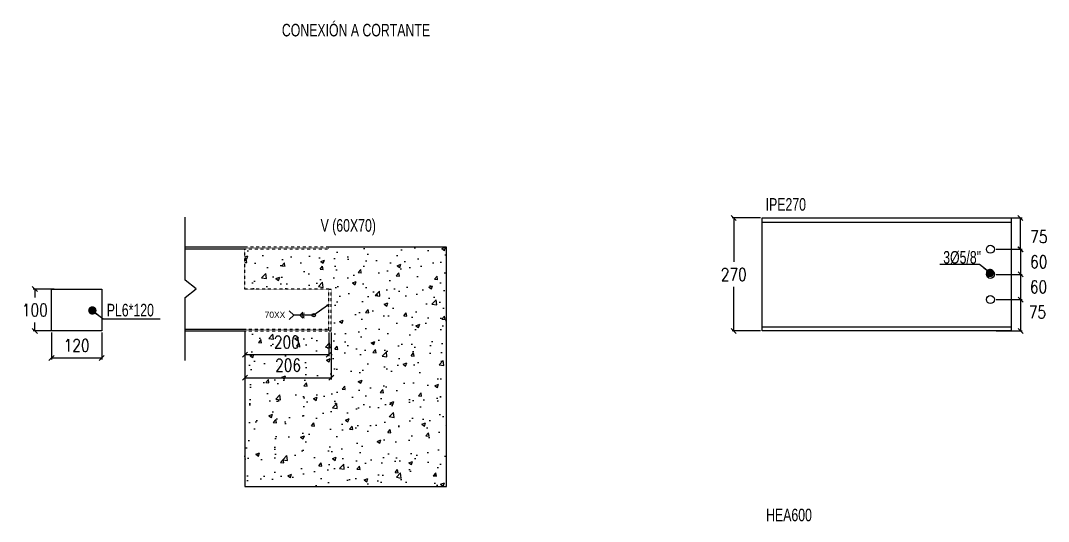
# Model space of a CAD drawing. Header units: millimetres. Extents: x -1715 to 93033, y -21962 to 25119.
# Drawn here: x 6547 to 9000, y -17213 to -16017 of the extents above; entities that cross this region are included whole.
import ezdxf
from ezdxf.enums import TextEntityAlignment as Align

# ---------------------------------------------------------------- set-up
doc = ezdxf.new("R2010")
doc.units = ezdxf.units.MM
doc.header["$LTSCALE"] = 0.4
doc.linetypes.add('DXK_LINE_DOT1', pattern=[1.8814, 0.9407, -0.9407])
for name, color, linetype in [('COTAS', 8, 'Continuous'), ('P-PLATINA', 6, 'Continuous'), ('PERFORACIONES', 1, 'Continuous'), ('TITULO', 3, 'Continuous')]:
    doc.layers.add(name, color=color, linetype=linetype)
doc.styles.add('CNI_COTAS', font='romans.shx', dxfattribs={"width": 0.8})
doc.styles.add('ROMANS', font='DINGRAFO.SHX')
doc.styles.add('VERDANA', font='arial.ttf')
doc.dimstyles.new('1.1', dxfattribs={"dimscale": 0, "dimtxt": 15, "dimasz": 20, "dimexe": 2, "dimexo": 2, "dimgap": 7, "dimtad": 1, "dimdec": 0, "dimzin": 4, "dimdsep": 46, "dimtxsty": 'CNI_COTAS', "dimblk": 'DOTSMALL', "dimcen": 0, "dimclrd": 256, "dimclrt": 3, "dimadec": 0, "dimazin": 0, "dimtfac": 1, "dimtdec": 0, "dimtmove": 2, "dimatfit": 0, "dimldrblk": 'DOT', "dimfxl": 0.05, "dimtolj": 1, "dimtzin": 0, "dimarcsym": 1})
doc.dimstyles.new('1.4', dxfattribs={"dimscale": 0, "dimtxt": 30, "dimasz": 12, "dimexe": 4, "dimexo": 4, "dimgap": 15, "dimtad": 1, "dimdec": 0, "dimzin": 4, "dimdsep": 46, "dimtxsty": 'CNI_COTAS', "dimblk": 'OBLIQUE', "dimcen": -0.09, "dimclrd": 256, "dimclrt": 3, "dimadec": 0, "dimazin": 0, "dimtfac": 1, "dimtdec": 0, "dimtmove": 2, "dimatfit": 0, "dimldrblk": 'DOT', "dimfxl": 0.05, "dimtolj": 1, "dimtzin": 0, "dimarcsym": 0})

# ---------------------------------------------------------------- blocks, each defined once
blk = doc.blocks.new('_Oblique')
at = {"color": 0, "linetype": 'ByBlock', "lineweight": -2}
blk.add_line((-0.5, -0.5), (0.5, 0.5), dxfattribs=at)
blk = doc.blocks.new('*D82')
at = {"layer": 'COTAS', "color": 0, "lineweight": -2, "transparency": 16777216}
for p, q in [((8313.3, -16488.3), (8245.4, -16488.3)), ((8313.3, -16758.3), (8245.4, -16758.3))]:
    blk.add_line(p, q, dxfattribs=at)
at = {"layer": 'COTAS', "lineweight": -2, "transparency": 16777216}
for p, q in [((8249.4, -16488.3), (8249.4, -16593.3)), ((8249.4, -16758.3), (8249.4, -16653.3))]:
    blk.add_line(p, q, dxfattribs=at)
at = {"layer": 'Defpoints', "color": 0, "transparency": 16777216}
for p in [(8249.4, -16488.3), (8317.3, -16488.3), (8317.3, -16758.3)]:
    blk.add_point(p, dxfattribs=at)
at = {"layer": 'COTAS', "lineweight": -2, "transparency": 16777216, "xscale": 12, "yscale": 12, "zscale": 12}
for p, rotation in [((8249.4, -16488.3), 90), ((8249.4, -16758.3), 270)]:
    blk.add_blockref('_Oblique', p, dxfattribs=dict(at, rotation=rotation))
at = {"layer": 'COTAS', "color": 3, "transparency": 16777216, "insert": (8249.4, -16623.3), "char_height": 30, "attachment_point": 5, "rotation": 0.01, "style": 'CNI_COTAS'}
blk.add_mtext('\\A1;270', dxfattribs=at)
blk = doc.blocks.new('_Dot')
at = {"color": 0, "linetype": 'ByBlock', "lineweight": -2}
blk.add_line((-0.5, 0), (-1, 0), dxfattribs=at)
at = {"color": 0, "linetype": 'ByBlock', "const_width": 0.5}
blk.add_lwpolyline([(-0.25, 0, 1), (0.25, 0, 1)], format="xyb", close=True, dxfattribs=at)
blk = doc.blocks.new('_DotSmall')
at = {"color": 0, "linetype": 'ByBlock', "const_width": 0.5}
blk.add_lwpolyline([(-0.0625, 0, 1), (0.0625, 0, 1)], format="xyb", close=True, dxfattribs=at)
blk = doc.blocks.new('*D199')
at = {"layer": 'COTAS', "color": 0, "lineweight": -2, "transparency": 16777216}
for p, q in [((7082.6, -16762.3), (7082.6, -16818.8)), ((7282.6, -16762.3), (7282.6, -16818.8))]:
    blk.add_line(p, q, dxfattribs=at)
at = {"layer": 'COTAS', "lineweight": -2, "transparency": 16777216}
blk.add_line((7082.6, -16814.8), (7282.6, -16814.8), dxfattribs=at)
at = {"layer": 'Defpoints', "color": 0, "transparency": 16777216}
for p in [(7082.6, -16758.3), (7282.6, -16758.3), (7282.6, -16814.8)]:
    blk.add_point(p, dxfattribs=at)
at = {"layer": 'COTAS', "lineweight": -2, "transparency": 16777216, "xscale": 12, "yscale": 12, "zscale": 12, "rotation": 180}
blk.add_blockref('_Oblique', (7082.6, -16814.8), dxfattribs=at)
at = {"layer": 'COTAS', "lineweight": -2, "transparency": 16777216, "xscale": 12, "yscale": 12, "zscale": 12}
blk.add_blockref('_Oblique', (7282.6, -16814.8), dxfattribs=at)
at = {"layer": 'COTAS', "color": 3, "transparency": 16777216, "insert": (7182.6, -16784.8), "char_height": 30, "attachment_point": 5, "style": 'CNI_COTAS'}
blk.add_mtext('\\A1;200', dxfattribs=at)
blk = doc.blocks.new('*D200')
at = {"layer": 'COTAS', "color": 0, "lineweight": -2, "transparency": 16777216}
for p, q in [((7082.6, -16762.3), (7082.6, -16874.2)), ((7288.6, -16762.3), (7288.6, -16874.2))]:
    blk.add_line(p, q, dxfattribs=at)
at = {"layer": 'COTAS', "lineweight": -2, "transparency": 16777216}
blk.add_line((7082.6, -16870.2), (7288.6, -16870.2), dxfattribs=at)
at = {"layer": 'Defpoints', "color": 0, "transparency": 16777216}
for p in [(7082.6, -16758.3), (7288.6, -16758.3), (7288.6, -16870.2)]:
    blk.add_point(p, dxfattribs=at)
at = {"layer": 'COTAS', "lineweight": -2, "transparency": 16777216, "xscale": 12, "yscale": 12, "zscale": 12, "rotation": 180}
blk.add_blockref('_Oblique', (7082.6, -16870.2), dxfattribs=at)
at = {"layer": 'COTAS', "lineweight": -2, "transparency": 16777216, "xscale": 12, "yscale": 12, "zscale": 12}
blk.add_blockref('_Oblique', (7288.6, -16870.2), dxfattribs=at)
at = {"layer": 'COTAS', "color": 3, "transparency": 16777216, "insert": (7185.6, -16840.2), "char_height": 30, "attachment_point": 5, "style": 'CNI_COTAS'}
blk.add_mtext('\\A1;206', dxfattribs=at)
blk = doc.blocks.new('*D202')
at = {"layer": 'COTAS', "color": 0, "lineweight": -2, "transparency": 16777216}
for p, q in [((6627, -16658.3), (6577.2, -16658.3)), ((6627, -16758.3), (6577.2, -16758.3))]:
    blk.add_line(p, q, dxfattribs=at)
at = {"layer": 'COTAS', "lineweight": -2, "transparency": 16777216}
for p, q in [((6581.2, -16658.3), (6581.2, -16678.3)), ((6581.2, -16758.3), (6581.2, -16738.3))]:
    blk.add_line(p, q, dxfattribs=at)
at = {"layer": 'Defpoints', "color": 0, "transparency": 16777216}
for p in [(6581.2, -16658.3), (6631, -16658.3), (6631, -16758.3)]:
    blk.add_point(p, dxfattribs=at)
at = {"layer": 'COTAS', "lineweight": -2, "transparency": 16777216, "xscale": 12, "yscale": 12, "zscale": 12}
for p, rotation in [((6581.2, -16658.3), 90), ((6581.2, -16758.3), 270)]:
    blk.add_blockref('_Oblique', p, dxfattribs=dict(at, rotation=rotation))
at = {"layer": 'COTAS', "color": 3, "transparency": 16777216, "insert": (6581.2, -16708.3), "char_height": 30, "attachment_point": 5, "rotation": 0.01, "style": 'CNI_COTAS'}
blk.add_mtext('\\A1;100', dxfattribs=at)
blk = doc.blocks.new('*D203')
at = {"layer": 'COTAS', "color": 0, "lineweight": -2, "transparency": 16777216}
for p, q in [((6621, -16762.3), (6621, -16826.7)), ((6741, -16762.3), (6741, -16826.7))]:
    blk.add_line(p, q, dxfattribs=at)
at = {"layer": 'COTAS', "lineweight": -2, "transparency": 16777216}
blk.add_line((6621, -16822.7), (6741, -16822.7), dxfattribs=at)
at = {"layer": 'Defpoints', "color": 0, "transparency": 16777216}
for p in [(6621, -16758.3), (6741, -16758.3), (6741, -16822.7)]:
    blk.add_point(p, dxfattribs=at)
at = {"layer": 'COTAS', "lineweight": -2, "transparency": 16777216, "xscale": 12, "yscale": 12, "zscale": 12, "rotation": 180}
blk.add_blockref('_Oblique', (6621, -16822.7), dxfattribs=at)
at = {"layer": 'COTAS', "lineweight": -2, "transparency": 16777216, "xscale": 12, "yscale": 12, "zscale": 12}
blk.add_blockref('_Oblique', (6741, -16822.7), dxfattribs=at)
at = {"layer": 'COTAS', "color": 3, "transparency": 16777216, "insert": (6681, -16792.7), "char_height": 30, "attachment_point": 5, "style": 'CNI_COTAS'}
blk.add_mtext('\\A1;120', dxfattribs=at)
blk = doc.blocks.new('SOLDADURA FILETE ALREDEDOR')
h = blk.add_hatch(color=256)
h.dxf.hatch_style = 1
h.paths.add_polyline_path([(5063.7, 3679), (5060.1, 3684.2), (5066.4, 3684.8)])
for p, q in [((5061.9, 3681.6), (5015.5, 3649.2)), ((5015.5, 3649.2), (4948.3, 3649.2)), ((4978.7, 3659.2), (4968.7, 3649.2)), ((4978.7, 3639.2), (4968.7, 3649.2)), ((4978.7, 3649.2), (4978.7, 3659.2)), ((4978.7, 3649.2), (4978.7, 3639.2))]:
    blk.add_line(p, q)
blk.add_lwpolyline([(4933.5, 3634.4), (4948.3, 3649.2), (4933.5, 3664)])
blk.add_lwpolyline([(5066.4, 3684.8), (5063.7, 3679), (5060.1, 3684.2)], close=True)
blk.add_circle((5015.5, 3649.2), 5.81)
at = {"layer": 'TITULO', "style": 'ROMANS'}
for s, height, p in [('70XX', 21, (4851, 3640)), ('6', 7.5, (4981.3, 3650.6)), ('6', 7.5, (4981.3, 3639))]:
    blk.add_text(s, height=height, dxfattribs=at).set_placement(p)
blk = doc.blocks.new('*D226')
at = {"layer": 'COTAS', "color": 0, "lineweight": -2, "transparency": 16777216}
for p, q in [((8875.5, -16563.3), (8938.1, -16563.3)), ((8875.5, -16623.3), (8938.1, -16623.3))]:
    blk.add_line(p, q, dxfattribs=at)
at = {"layer": 'COTAS', "lineweight": -2, "transparency": 16777216}
blk.add_line((8934.1, -16563.3), (8934.1, -16623.3), dxfattribs=at)
at = {"layer": 'Defpoints', "color": 0, "transparency": 16777216}
for p in [(8871.5, -16563.3), (8871.5, -16623.3), (8934.1, -16623.3)]:
    blk.add_point(p, dxfattribs=at)
at = {"layer": 'COTAS', "lineweight": -2, "transparency": 16777216, "xscale": 12, "yscale": 12, "zscale": 12}
for p, rotation in [((8934.1, -16563.3), 90), ((8934.1, -16623.3), 270)]:
    blk.add_blockref('_Oblique', p, dxfattribs=dict(at, rotation=rotation))
at = {"layer": 'COTAS', "color": 3, "transparency": 16777216, "insert": (8977.4, -16593.3), "char_height": 30, "attachment_point": 5, "rotation": 0.01, "style": 'CNI_COTAS'}
blk.add_mtext('\\A1;60', dxfattribs=at)
blk = doc.blocks.new('*D227')
at = {"layer": 'COTAS', "color": 0, "lineweight": -2, "transparency": 16777216}
for p, q in [((8875.5, -16623.3), (8938.1, -16623.3)), ((8875.5, -16683.3), (8938.1, -16683.3))]:
    blk.add_line(p, q, dxfattribs=at)
at = {"layer": 'COTAS', "lineweight": -2, "transparency": 16777216}
blk.add_line((8934.1, -16623.3), (8934.1, -16683.3), dxfattribs=at)
at = {"layer": 'Defpoints', "color": 0, "transparency": 16777216}
for p in [(8871.5, -16623.3), (8871.5, -16683.3), (8934.1, -16683.3)]:
    blk.add_point(p, dxfattribs=at)
at = {"layer": 'COTAS', "lineweight": -2, "transparency": 16777216, "xscale": 12, "yscale": 12, "zscale": 12}
for p, rotation in [((8934.1, -16623.3), 90), ((8934.1, -16683.3), 270)]:
    blk.add_blockref('_Oblique', p, dxfattribs=dict(at, rotation=rotation))
at = {"layer": 'COTAS', "color": 3, "transparency": 16777216, "insert": (8976.9, -16653.3), "char_height": 30, "attachment_point": 5, "rotation": 0.01, "style": 'CNI_COTAS'}
blk.add_mtext('\\A1;60', dxfattribs=at)
blk = doc.blocks.new('*D228')
at = {"layer": 'COTAS', "color": 0, "lineweight": -2, "transparency": 16777216}
for p, q in [((8875.5, -16683.3), (8938, -16683.3)), ((8875.5, -16758.3), (8938, -16758.3))]:
    blk.add_line(p, q, dxfattribs=at)
at = {"layer": 'COTAS', "lineweight": -2, "transparency": 16777216}
blk.add_line((8934, -16683.3), (8934, -16758.3), dxfattribs=at)
at = {"layer": 'Defpoints', "color": 0, "transparency": 16777216}
for p in [(8871.5, -16683.3), (8871.5, -16758.3), (8934, -16758.3)]:
    blk.add_point(p, dxfattribs=at)
at = {"layer": 'COTAS', "lineweight": -2, "transparency": 16777216, "xscale": 12, "yscale": 12, "zscale": 12}
for p, rotation in [((8934, -16683.3), 90), ((8934, -16758.3), 270)]:
    blk.add_blockref('_Oblique', p, dxfattribs=dict(at, rotation=rotation))
at = {"layer": 'COTAS', "color": 3, "transparency": 16777216, "insert": (8974.2, -16713.3), "char_height": 30, "attachment_point": 5, "rotation": 0.01, "style": 'CNI_COTAS'}
blk.add_mtext('\\A1;75', dxfattribs=at)
blk = doc.blocks.new('*D229')
at = {"layer": 'COTAS', "color": 0, "lineweight": -2, "transparency": 16777216}
for p, q in [((8875.5, -16488.3), (8937.6, -16488.3)), ((8875.5, -16563.3), (8937.6, -16563.3))]:
    blk.add_line(p, q, dxfattribs=at)
at = {"layer": 'COTAS', "lineweight": -2, "transparency": 16777216}
blk.add_line((8933.6, -16563.3), (8933.6, -16488.3), dxfattribs=at)
at = {"layer": 'Defpoints', "color": 0, "transparency": 16777216}
for p in [(8871.5, -16488.3), (8933.6, -16488.3), (8871.5, -16563.3)]:
    blk.add_point(p, dxfattribs=at)
at = {"layer": 'COTAS', "lineweight": -2, "transparency": 16777216, "xscale": 12, "yscale": 12, "zscale": 12}
for p, rotation in [((8933.6, -16488.3), 90), ((8933.6, -16563.3), 270)]:
    blk.add_blockref('_Oblique', p, dxfattribs=dict(at, rotation=rotation))
at = {"layer": 'COTAS', "color": 3, "transparency": 16777216, "insert": (8977.8, -16533.3), "char_height": 30, "attachment_point": 5, "rotation": 0.01, "style": 'CNI_COTAS'}
blk.add_mtext('\\A1;75', dxfattribs=at)

msp = doc.modelspace()

# ---------------------------------------------------------------- hatches: boundary and pattern name
at = {"layer": 'COTAS'}
h = msp.add_hatch(dxfattribs=at)
h.set_pattern_fill('AR-CONC', color=256, scale=0.5)
h.set_pattern_definition([(50, (-1003.18, -6300.86), (91.09233, -7.96954), [9.525, -104.775]), (355, (-1003.18, -6300.86), (-17.6217, 95.5284), [7.62, -83.8203]), (100.45144, (-995.59, -6301.52), (73.4706, 87.5589), [8.095, -89.0451]), (46.1842, (-1003.18, -6275.46), (135.5395, -21.0212), [14.2875, -157.1625]), (96.6356, (-991.89, -6277.21), (118.7021, 123.713), [12.1425, -133.5678]), (351.1842, (-1003.18, -6275.46), (118.702, 123.713), [11.43, -125.7299]), (21, (-990.48, -6281.81), (75.8072, -51.1326), [9.525, -104.775]), (326, (-990.48, -6281.81), (30.901, 92.094), [7.62, -83.82]), (71.45144, (-984.16, -6286.07), (106.7082, 40.9614), [8.095, -89.04497]), (37.5, (-1003.18, -6300.86), (1.5443, 42.27752), [0, -82.804, 0, -85.09, 0, -84.1375]), (7.5, (-1003.18, -6300.86), (33.40983, 50.09029), [0, -48.514, 0, -80.899, 0, -32.0675]), (327.5, (-1031.502, -6300.86), (67.7953, -2.86437), [0, -31.75, 0, -99.06, 0, -131.445]), (317.5, (-1044.2, -6300.86), (74.0646, 12.71325), [0, -41.275, 0, -65.786, 0, -93.345])])
h.paths.add_polyline_path([(7564, -16558.3), (7282.6, -16558.3), (7282.6, -16562.3), (7082.6, -16562.3), (7082.6, -16658.3), (7282.6, -16658.3), (7288.6, -16658.3), (7288.6, -16758.3), (7282.6, -16758.3), (7082.6, -16758.3), (7082.6, -17130.1), (7564, -17130.1)])
h.paths.add_polyline_path([(7144.2, -16807.3), (7220.9, -16807.3), (7220.9, -16762.3), (7144.2, -16762.3)], flags=24)
h.paths.add_polyline_path([(7147.2, -16862.7), (7223.9, -16862.7), (7223.9, -16817.7), (7147.2, -16817.7)], flags=24)

# ---------------------------------------------------------------- linework, layer by layer
at = {"color": 2, "linetype": 'Continuous'}
for p, q in [((8317.3, -16488.3), (8912, -16488.3)), ((8317.3, -16758.3), (8317.3, -16488.3)), ((8317.3, -16498.5), (8912, -16498.5)), ((8912, -16758.3), (8912, -16488.3)), ((8317.3, -16748.1), (8912, -16748.1)), ((8912, -16758.3), (8317.3, -16758.3))]:
    msp.add_line(p, q, dxfattribs=at)
at = {"color": 2}
for p, q in [((6939.8, -16754.3), (7082.6, -16754.3)), ((6939.8, -16758.3), (7082.6, -16758.3))]:
    msp.add_line(p, q, dxfattribs=at)
at = {"color": 2, "linetype": 'DXK_LINE_DOT1'}
for p, q in [((7082.6, -16754.3), (7282.6, -16754.3)), ((7082.6, -16758.3), (7282.6, -16758.3))]:
    msp.add_line(p, q, dxfattribs=at)
at = {"color": 2}
for points in [[(7082.6, -16558.3), (6939.8, -16558.3)], [(6939.8, -16562.3), (7082.6, -16562.3)]]:
    msp.add_lwpolyline(points, dxfattribs=at)
at = {"color": 2, "linetype": 'DXK_LINE_DOT1'}
for points in [[(7082.6, -16562.3), (7282.6, -16562.3), (7282.6, -16558.3), (7082.6, -16558.3)], [(7282.6, -16658.3), (7082.6, -16658.3), (7082.6, -16562.3)]]:
    msp.add_lwpolyline(points, dxfattribs=at)
at = {"layer": 'COTAS'}
msp.add_lwpolyline([(6939.8, -16828.6), (6939.8, -16678.6), (6966.1, -16657.8), (6939.8, -16637), (6939.8, -16487)], dxfattribs=at)
at = {"layer": 'COTAS', "color": 1}
msp.add_lwpolyline([(7082.6, -16758.3), (7082.6, -17130.1), (7564, -17130.1), (7564, -16558.3), (7282.6, -16558.3), (7282.6, -16558.3)], dxfattribs=at)
at = {"layer": 'P-PLATINA', "linetype": 'DXK_LINE_DOT1'}
for p, q in [((7282.6, -16758.3), (7282.6, -16658.3)), ((7282.6, -16658.3), (7288.6, -16658.3)), ((7288.6, -16758.3), (7288.6, -16658.3)), ((7282.6, -16758.3), (7288.6, -16758.3))]:
    msp.add_line(p, q, dxfattribs=at)
at = {"layer": 'P-PLATINA', "linetype": 'Continuous'}
msp.add_lwpolyline([(6621, -16658.3), (6741, -16658.3), (6741, -16758.3), (6621, -16758.3)], close=True, dxfattribs=at)
at = {"layer": 'PERFORACIONES'}
for centre in [(8862, -16563.3), (8862, -16623.3), (8862, -16683.3)]:
    msp.add_circle(centre, 9.5, dxfattribs=at)

# ---------------------------------------------------------------- block references
at = {"xscale": 0.7104614331683008, "yscale": 0.7104614331683008, "zscale": 0.7104614331683008}
msp.add_blockref('SOLDADURA FILETE ALREDEDOR', (3683.5, -19313.3), dxfattribs=at)

# ---------------------------------------------------------------- texts
at = {"color": 96, "style": 'VERDANA', "width": 0.7}
for s, p in [('CONEXIÓN A CORTANTE', (7347.7, -16040)), ('IPE270', (8373.7, -16456.1)), ('V (60X70)', (7329.3, -16506.3)), ('3%%C5/8"', (8794.5, -16582.5)), ('PL6*120', (6809.2, -16708.5)), ('HEA600', (8381.3, -17197.7))]:
    msp.add_text(s, height=30, dxfattribs=at).set_placement(p, align=Align.MIDDLE_CENTER)

# ---------------------------------------------------------------- dimensions: what is measured, and where the dimension line sits
at = {"layer": 'COTAS'}
for base, p1, p2, picture, middle in [((8249.4, -16488.3), (8317.3, -16758.3), (8317.3, -16488.3), '*D82', (8249.4, -16623.3)), ((6581.2, -16658.3), (6631, -16758.3), (6631, -16658.3), '*D202', (6581.2, -16708.3))]:
    dim = msp.add_linear_dim(base=base, p1=p1, p2=p2, angle=90, dimstyle='1.4', override={"dimscale": 1}, dxfattribs=at)
    dim.commit()
    dim.dimension.update_dxf_attribs({"geometry": picture, "text_midpoint": middle, "text_rotation": 0.01})
for base, p1, p2, picture, middle in [((8933.6, -16488.3), (8871.5, -16563.3), (8871.5, -16488.3), '*D229', (8977.8, -16533.3)), ((8934.1, -16623.3), (8871.5, -16563.3), (8871.5, -16623.3), '*D226', (8977.4, -16593.3)), ((8934.1, -16683.3), (8871.5, -16623.3), (8871.5, -16683.3), '*D227', (8976.9, -16653.3)), ((8934, -16758.3), (8871.5, -16683.3), (8871.5, -16758.3), '*D228', (8974.2, -16713.3))]:
    dim = msp.add_linear_dim(base=base, p1=p1, p2=p2, angle=90, dimstyle='1.4', override={"dimscale": 1}, dxfattribs=at)
    dim.commit()
    dim.dimension.update_dxf_attribs({"geometry": picture, "text_midpoint": middle, "dimtype": 160, "text_rotation": 0.01})
for base, p1, p2, picture, middle in [((6741, -16822.7), (6621, -16758.3), (6741, -16758.3), '*D203', (6681, -16792.7)), ((7282.6, -16814.8), (7082.6, -16758.3), (7282.6, -16758.3), '*D199', (7182.6, -16784.8)), ((7288.6, -16870.2), (7082.6, -16758.3), (7288.6, -16758.3), '*D200', (7185.6, -16840.2))]:
    dim = msp.add_linear_dim(base=base, p1=p1, p2=p2, dimstyle='1.4', override={"dimscale": 1}, dxfattribs=at)
    dim.commit()
    dim.dimension.update_dxf_attribs({"geometry": picture, "text_midpoint": middle})

# ---------------------------------------------------------------- leaders
for points in [[(8861.1, -16619.8), (8835.6, -16599.8), (8741.1, -16599.8)], [(6718.5, -16709.4), (6744, -16729.4), (6880.1, -16729.4)]]:
    msp.add_leader(points, dimstyle='1.1', override={"dimscale": 1}, dxfattribs=at)

doc.saveas('drawing.dxf')
